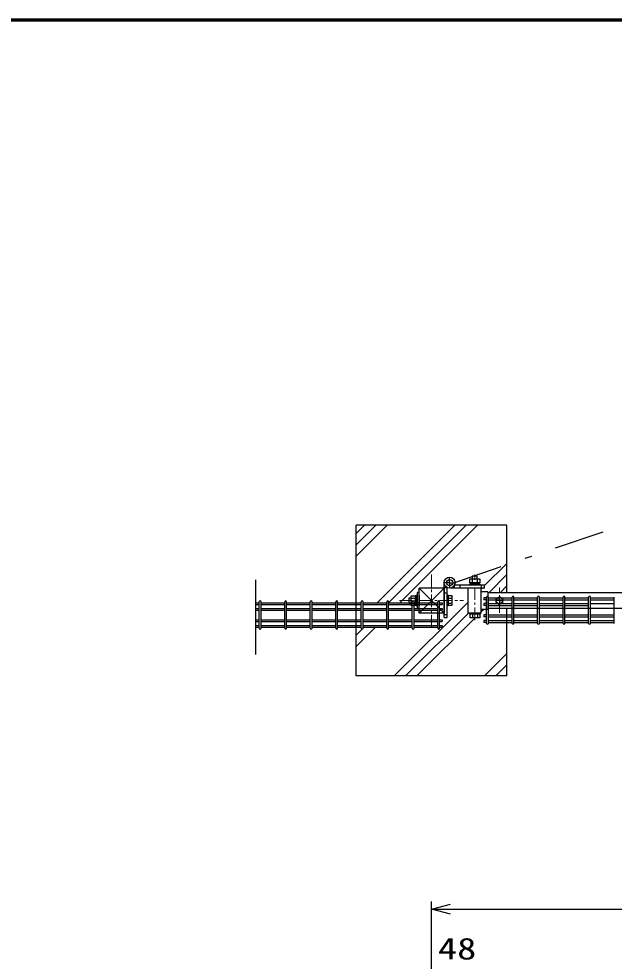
# Model space of a CAD drawing. Units: millimetres, scale not verified. Extents: x -4425 to 4425, y -3150 to 3150.
# Drawn here: x -395 to 790, y 1049 to 2925 of the extents above; entities that cross this region are included whole.
import ezdxf
from ezdxf.enums import TextEntityAlignment as Align

# ---------------------------------------------------------------- set-up
doc = ezdxf.new("R2010")
doc.units = ezdxf.units.MM
doc.header["$LTSCALE"] = 20
doc.linetypes.add('USER1', pattern=[2, 1.25, -0.25, 0.25, -0.25])
doc.linetypes.add('USER3', pattern=[10.7, 5, -2.5, 0.7, -2.5])
for name, color, linetype, lineweight in [('0-0_WAKU', 7, 'Continuous', 25), ('0-1_0', 7, 'Continuous', 25), ('0-2_外形線', 7, 'Continuous', 25), ('0-3_軸線', 1, 'USER1', 9), ('0-5_寸法', 4, 'Continuous', 25), ('0-7_扉縦枠', 7, 'Continuous', 25), ('0-8_J180', 3, 'Continuous', 25), ('0-B_EXTCNT-L', 4, 'Continuous', 25), ('0-C_LAYER15', 1, 'Continuous', 25), ('0-D_新目隠小2', 4, 'Continuous', 25), ('1-1_ハッチング', 4, 'Continuous', 25), ('1-2_扉横枠', 7, 'Continuous', 25), ('1-3_丁番', 3, 'Continuous', 25)]:
    doc.layers.add(name, color=color, linetype=linetype, lineweight=lineweight)
doc.styles.add('ＭＳ ゴシック', font='')
doc.styles.get('ＭＳ ゴシック').set_extended_font_data('MS Gothic')

# ---------------------------------------------------------------- blocks, each defined once
blk = doc.blocks.new('_Open30')
at = {"layer": '0-5_寸法'}
blk.add_line((0, 0), (-20, 0), dxfattribs=at)
blk.add_lwpolyline([(-20, 5.36), (0, 0), (-20, -5.36)], dxfattribs=at)

msp = doc.modelspace()

# ---------------------------------------------------------------- linework, layer by layer
at = {"layer": '0-0_WAKU'}
msp.add_line((-4047.87, 2923), (4198.13, 2923), dxfattribs=at)
msp.add_lwpolyline([(-4049.87, 2925), (4200.13, 2925), (4200.13, -2925), (-4049.87, -2925)], close=True, dxfattribs=at)
msp.add_lwpolyline([(-4045.87, -2921), (-4045.87, 2921), (4196.13, 2921)], dxfattribs=at)
at = {"layer": '0-1_0'}
for p, q in [((276.68, 1616.59), (276.68, 1916.59)), ((576.68, 1916.59), (276.68, 1916.59)), ((576.68, 1782.09), (576.68, 1916.59)), ((576.68, 1616.59), (576.68, 1751.09)), ((576.68, 1616.59), (276.68, 1616.59))]:
    msp.add_line(p, q, dxfattribs=at)
at = {"layer": '0-2_外形線'}
for p, q in [((401.68, 1741.59), (401.68, 1791.59)), ((401.68, 1791.59), (451.68, 1741.59)), ((401.68, 1741.59), (451.68, 1791.59)), ((401.68, 1741.59), (451.68, 1791.59)), ((401.68, 1791.59), (451.68, 1741.59)), ((451.68, 1791.59), (401.68, 1791.59)), ((451.68, 1791.59), (451.68, 1741.59)), ((451.68, 1791.59), (451.68, 1741.59)), ((451.68, 1741.59), (401.68, 1741.59))]:
    msp.add_line(p, q, dxfattribs=at)
at = {"layer": '0-3_軸線'}
for p, q in [((426.68, 1713.5), (426.68, 1819.68)), ((512.68, 1727.93), (512.68, 1818.39)), ((561.88, 1742.44), (561.88, 1793)), ((561.88, 1742.44), (561.88, 1793)), ((362.86, 1766.59), (490.49, 1766.59)), ((363, 1766.59), (490.35, 1766.59))]:
    msp.add_line(p, q, dxfattribs=at)
at = {"layer": '0-7_扉縦枠'}
for p, q in [((499.68, 1741.59), (499.68, 1791.59)), ((525.68, 1791.59), (499.68, 1791.59)), ((525.68, 1741.59), (525.68, 1791.59)), ((525.68, 1741.59), (499.68, 1741.59)), ((502.52, 1741.59), (522.83, 1741.59))]:
    msp.add_line(p, q, dxfattribs=at)
at = {"layer": '0-8_J180'}
for p, q in [((83.69, 1711.79), (83.69, 1764.19)), ((87.29, 1711.79), (87.29, 1764.19)), ((134.46, 1711.79), (134.46, 1764.19)), ((138.06, 1711.79), (138.06, 1764.19)), ((185.23, 1711.79), (185.23, 1764.19)), ((188.83, 1711.79), (188.83, 1764.19)), ((236, 1711.79), (236, 1764.19)), ((239.6, 1711.79), (239.6, 1764.19)), ((286.77, 1711.79), (286.77, 1764.19)), ((290.37, 1711.79), (290.37, 1764.19)), ((337.54, 1711.79), (337.54, 1764.19)), ((341.14, 1711.79), (341.14, 1764.19)), ((388.31, 1711.79), (388.31, 1764.19)), ((391.91, 1711.79), (391.91, 1764.19)), ((439.08, 1711.79), (439.08, 1764.19)), ((442.68, 1711.79), (442.68, 1764.19)), ((530.98, 1771.89), (530.98, 1768.29)), ((536.18, 1771.89), (530.98, 1771.89)), ((536.18, 1768.29), (530.98, 1768.29)), ((536.19, 1721.29), (536.19, 1773.69)), ((539.79, 1721.29), (539.79, 1773.69)), ((539.79, 1771.89), (586.96, 1771.89)), ((539.79, 1768.29), (586.96, 1768.29)), ((586.96, 1721.29), (586.96, 1773.69)), ((590.56, 1721.29), (590.56, 1773.69)), ((590.56, 1771.89), (637.73, 1771.89)), ((590.56, 1768.29), (637.73, 1768.29)), ((637.22, 1731.94), (637.22, 1772.29)), ((637.73, 1721.29), (637.73, 1773.69)), ((640.82, 1772.29), (640.82, 1731.94)), ((641.33, 1721.29), (641.33, 1773.69)), ((641.33, 1771.89), (688.5, 1771.89)), ((641.33, 1768.29), (688.5, 1768.29)), ((688.5, 1721.29), (688.5, 1773.69)), ((692.1, 1721.29), (692.1, 1773.69)), ((692.1, 1771.89), (739.27, 1771.89)), ((692.1, 1768.29), (739.27, 1768.29)), ((739.27, 1721.29), (739.27, 1773.69)), ((742.87, 1721.29), (742.87, 1773.69)), ((742.87, 1771.89), (790.04, 1771.89)), ((742.87, 1768.29), (790.04, 1768.29)), ((790.04, 1721.29), (790.04, 1773.69)), ((76.68, 1762.39), (83.69, 1762.39)), ((76.68, 1758.79), (83.69, 1758.79)), ((76.68, 1751.09), (83.69, 1751.09)), ((76.68, 1747.49), (83.69, 1747.49)), ((87.29, 1762.39), (134.46, 1762.39)), ((87.29, 1758.79), (134.46, 1758.79)), ((87.29, 1751.09), (134.46, 1751.09)), ((87.29, 1747.49), (134.46, 1747.49)), ((138.06, 1762.39), (185.23, 1762.39)), ((138.06, 1758.79), (185.23, 1758.79)), ((138.06, 1751.09), (185.23, 1751.09)), ((138.06, 1747.49), (185.23, 1747.49)), ((188.83, 1762.39), (236, 1762.39)), ((188.83, 1758.79), (236, 1758.79)), ((188.83, 1751.09), (236, 1751.09)), ((188.83, 1747.49), (236, 1747.49)), ((239.6, 1762.39), (286.77, 1762.39)), ((239.6, 1758.79), (286.77, 1758.79)), ((239.6, 1751.09), (286.77, 1751.09)), ((239.6, 1747.49), (286.77, 1747.49)), ((290.37, 1762.39), (337.54, 1762.39)), ((290.37, 1758.79), (337.54, 1758.79)), ((290.37, 1751.09), (337.54, 1751.09)), ((290.37, 1747.49), (337.54, 1747.49)), ((341.14, 1762.39), (388.31, 1762.39)), ((341.14, 1758.79), (388.31, 1758.79)), ((341.14, 1751.09), (388.31, 1751.09)), ((341.14, 1747.49), (388.31, 1747.49)), ((391.91, 1762.39), (439.08, 1762.39)), ((391.91, 1758.79), (439.08, 1758.79)), ((391.91, 1751.09), (439.08, 1751.09)), ((391.91, 1747.49), (439.08, 1747.49)), ((442.68, 1762.39), (447.88, 1762.39)), ((442.68, 1758.79), (447.88, 1758.79)), ((442.68, 1751.09), (447.88, 1751.09)), ((442.68, 1747.49), (447.88, 1747.49)), ((447.88, 1762.39), (447.88, 1758.79)), ((447.88, 1751.09), (447.88, 1747.49)), ((530.98, 1760.59), (530.98, 1756.99)), ((536.18, 1760.59), (530.98, 1760.59)), ((536.18, 1756.99), (530.98, 1756.99)), ((539.79, 1760.59), (586.96, 1760.59)), ((539.79, 1756.99), (586.96, 1756.99)), ((590.56, 1760.59), (637.73, 1760.59)), ((590.56, 1756.99), (637.73, 1756.99)), ((641.33, 1760.59), (688.5, 1760.59)), ((641.33, 1756.99), (688.5, 1756.99)), ((692.1, 1760.59), (739.27, 1760.59)), ((692.1, 1756.99), (739.27, 1756.99)), ((742.87, 1760.59), (790.04, 1760.59)), ((76.68, 1728.49), (83.69, 1728.49)), ((87.29, 1728.49), (134.46, 1728.49)), ((138.06, 1728.49), (185.23, 1728.49)), ((188.83, 1728.49), (236, 1728.49)), ((239.6, 1728.49), (286.77, 1728.49)), ((290.37, 1728.49), (337.54, 1728.49)), ((341.14, 1728.49), (388.31, 1728.49)), ((391.91, 1728.49), (439.08, 1728.49)), ((442.68, 1728.49), (447.88, 1728.49)), ((447.88, 1728.49), (447.88, 1724.89)), ((530.98, 1737.99), (530.98, 1734.39)), ((536.18, 1737.99), (530.98, 1737.99)), ((536.18, 1734.39), (530.98, 1734.39)), ((530.98, 1726.69), (530.98, 1723.09)), ((536.18, 1726.69), (530.98, 1726.69)), ((539.79, 1737.99), (586.96, 1737.99)), ((539.79, 1734.39), (586.96, 1734.39)), ((539.79, 1726.69), (586.96, 1726.69)), ((590.56, 1737.99), (637.73, 1737.99)), ((590.56, 1734.39), (637.73, 1734.39)), ((590.56, 1726.69), (637.73, 1726.69)), ((641.33, 1737.99), (688.5, 1737.99)), ((641.33, 1734.39), (688.5, 1734.39)), ((641.33, 1726.69), (688.5, 1726.69)), ((692.1, 1737.99), (739.27, 1737.99)), ((692.1, 1734.39), (739.27, 1734.39)), ((692.1, 1726.69), (739.27, 1726.69)), ((742.87, 1737.99), (790.04, 1737.99)), ((742.87, 1734.39), (790.04, 1734.39)), ((742.87, 1726.69), (790.04, 1726.69)), ((76.68, 1724.89), (83.69, 1724.89)), ((76.68, 1717.19), (83.69, 1717.19)), ((76.68, 1713.59), (83.69, 1713.59)), ((87.29, 1724.89), (134.46, 1724.89)), ((87.29, 1717.19), (134.46, 1717.19)), ((87.29, 1713.59), (134.46, 1713.59)), ((138.06, 1724.89), (185.23, 1724.89)), ((138.06, 1717.19), (185.23, 1717.19)), ((138.06, 1713.59), (185.23, 1713.59)), ((188.83, 1724.89), (236, 1724.89)), ((188.83, 1717.19), (236, 1717.19)), ((188.83, 1713.59), (236, 1713.59)), ((239.6, 1724.89), (286.77, 1724.89)), ((239.6, 1717.19), (286.77, 1717.19)), ((239.6, 1713.59), (286.77, 1713.59)), ((290.37, 1724.89), (337.54, 1724.89)), ((290.37, 1717.19), (337.54, 1717.19)), ((290.37, 1713.59), (337.54, 1713.59)), ((341.14, 1724.89), (388.31, 1724.89)), ((341.14, 1717.19), (388.31, 1717.19)), ((341.14, 1713.59), (388.31, 1713.59)), ((391.91, 1724.89), (439.08, 1724.89)), ((391.91, 1717.19), (439.08, 1717.19)), ((391.91, 1713.59), (439.08, 1713.59)), ((442.68, 1724.89), (447.88, 1724.89)), ((442.68, 1713.59), (447.88, 1713.59)), ((536.18, 1723.09), (530.98, 1723.09)), ((539.79, 1723.09), (586.96, 1723.09)), ((590.56, 1723.09), (637.73, 1723.09)), ((641.33, 1723.09), (688.5, 1723.09)), ((692.1, 1723.09), (739.27, 1723.09)), ((742.87, 1723.09), (790.04, 1723.09))]:
    msp.add_line(p, q, dxfattribs=at)
msp.add_lwpolyline([(442.68, 1717.19), (447.88, 1717.19), (447.88, 1713.59)], dxfattribs=at)
for centre, start, end in [((85.49, 1764.19), 0, 180), ((136.26, 1764.19), 0, 180), ((187.03, 1764.19), 0, 180), ((237.8, 1764.19), 0, 180), ((288.57, 1764.19), 0, 180), ((339.34, 1764.19), 0, 180), ((390.11, 1764.19), 0, 180), ((440.88, 1764.19), 0, 180), ((537.99, 1773.69), 0, 180), ((588.76, 1773.69), 0, 180), ((639.53, 1773.69), 0, 180), ((690.3, 1773.69), 0, 180), ((741.07, 1773.69), 0, 180), ((85.49, 1711.79), 180, 0), ((136.26, 1711.79), 180, 0), ((187.03, 1711.79), 180, 0), ((237.8, 1711.79), 180, 0), ((288.57, 1711.79), 180, 0), ((339.34, 1711.79), 180, 0), ((390.11, 1711.79), 180, 0), ((440.88, 1711.79), 180, 0), ((537.99, 1721.29), 180, 0), ((588.76, 1721.29), 180, 0), ((639.53, 1721.29), 180, 0), ((690.3, 1721.29), 180, 0), ((741.07, 1721.29), 180, 0)]:
    msp.add_arc(centre, 1.8, start, end, dxfattribs=at)
at = {"layer": '0-B_EXTCNT-L'}
msp.add_line((76.68, 1659.46), (76.68, 1808.16), dxfattribs=at)
at = {"layer": '0-C_LAYER15'}
msp.add_line((426.68, 771.36), (426.68, 1167.3), dxfattribs=at)
at = {"layer": '0-C_LAYER15', "color": 2}
msp.add_line((464.18, 1152.3), (2729.18, 1152.3), dxfattribs=at)
at = {"layer": '0-D_新目隠小2'}
msp.add_line((424.95, 1639.6), (425.15, 1639.6), dxfattribs=at)
at = {"layer": '1-1_ハッチング', "linetype": 'USER3'}
msp.add_line((470.8, 1802.27), (1503.38, 2155.05), dxfattribs=at)
at = {"layer": '1-1_ハッチング'}
for p, q in [((276.68, 1855.11), (338.15, 1916.59)), ((276.68, 1877.56), (315.7, 1916.59)), ((276.68, 1900.01), (293.25, 1916.59)), ((318.66, 1762.39), (472.86, 1916.59)), ((341.14, 1762.42), (495.31, 1916.59)), ((363.56, 1762.39), (517.76, 1916.59)), ((532.24, 1796.36), (576.68, 1840.8)), ((540.41, 1782.09), (576.68, 1818.35)), ((525.68, 1789.8), (527.46, 1791.59)), ((562.86, 1782.09), (576.68, 1795.9)), ((352.46, 1616.59), (499.68, 1763.8)), ((525.68, 1744.9), (529.91, 1749.14)), ((374.91, 1616.59), (499.91, 1741.59)), ((397.36, 1616.59), (513.36, 1732.59)), ((401.72, 1741.63), (401.68, 1741.67)), ((276.68, 1675.51), (314.76, 1713.59)), ((276.68, 1697.96), (288.72, 1710)), ((290.36, 1711.64), (292.31, 1713.59)), ((532.07, 1616.59), (576.68, 1661.2)), ((554.52, 1616.59), (576.68, 1638.75))]:
    msp.add_line(p, q, dxfattribs=at)
at = {"layer": '1-2_扉横枠'}
for p, q in [((538.68, 1784.04), (525.68, 1784.04)), ((538.68, 1784.04), (538.68, 1749.14)), ((1552.68, 1782.09), (538.68, 1782.09)), ((561.7, 1766.59), (555.29, 1766.59)), ((555.38, 1770.34), (561.88, 1774.09)), ((555.38, 1762.84), (555.38, 1770.34)), ((561.97, 1766.59), (561.79, 1766.59)), ((568.37, 1770.34), (561.88, 1774.09)), ((561.88, 1766.77), (561.88, 1773.17)), ((561.88, 1766.5), (561.88, 1766.68)), ((561.88, 1766.41), (561.88, 1760)), ((562.06, 1766.59), (568.46, 1766.59)), ((568.37, 1762.84), (568.37, 1770.34)), ((538.68, 1749.14), (525.68, 1749.14)), ((1552.68, 1751.09), (538.68, 1751.09)), ((555.38, 1762.84), (561.88, 1759.09)), ((568.37, 1762.84), (561.88, 1759.09))]:
    msp.add_line(p, q, dxfattribs=at)
msp.add_circle((561.88, 1766.59), 6.5, dxfattribs=at)
at = {"layer": '1-3_丁番', "color": 2}
for p, q in [((462.36, 1802.27), (451.6, 1802.27)), ((462.62, 1802.27), (462.44, 1802.27)), ((462.53, 1802.45), (462.53, 1813.21)), ((462.53, 1802.18), (462.53, 1802.36)), ((462.53, 1802.09), (462.53, 1791.33)), ((462.72, 1802.27), (473.48, 1802.27))]:
    msp.add_line(p, q, dxfattribs=at)
at = {"layer": '1-3_丁番'}
for p, q in [((502.85, 1802.09), (502.85, 1810.09)), ((502.85, 1810.09), (522.48, 1810.09)), ((522.48, 1802.09), (502.85, 1802.09)), ((503.46, 1802.09), (503.46, 1799.59)), ((507.66, 1815.09), (507.66, 1810.09)), ((517.66, 1815.09), (507.66, 1815.09)), ((507.76, 1810.09), (507.76, 1802.09)), ((517.57, 1810.09), (517.57, 1802.09)), ((517.66, 1810.09), (517.66, 1815.09)), ((521.86, 1799.59), (521.86, 1802.09)), ((522.48, 1810.09), (522.48, 1802.09)), ((398.68, 1750.59), (398.68, 1782.59)), ((401.68, 1782.59), (398.68, 1782.59)), ((451.68, 1732.75), (451.68, 1800.53)), ((451.68, 1792.75), (457.68, 1792.75)), ((457.68, 1732.75), (457.68, 1792.66)), ((532.24, 1791.59), (464.45, 1791.59)), ((472.24, 1791.59), (472.24, 1797.59)), ((532.24, 1797.59), (472.33, 1797.59)), ((502.16, 1799.59), (502.16, 1797.59)), ((523.16, 1799.59), (502.16, 1799.59)), ((523.16, 1797.59), (502.16, 1797.59)), ((523.16, 1797.59), (523.16, 1799.59)), ((532.24, 1791.59), (532.24, 1797.59)), ((386.17, 1756.74), (386.17, 1776.37)), ((386.17, 1776.37), (394.17, 1776.37)), ((386.17, 1771.47), (394.17, 1771.47)), ((394.17, 1776.37), (394.17, 1756.74)), ((396.67, 1775.76), (394.17, 1775.76)), ((396.67, 1777.06), (396.67, 1756.06)), ((398.67, 1777.06), (396.67, 1777.06)), ((401.67, 1777.06), (401.67, 1756.06)), ((459.68, 1777.11), (457.68, 1777.11)), ((459.68, 1777.11), (459.68, 1756.11)), ((459.68, 1776.43), (466.68, 1776.43)), ((459.68, 1771.52), (466.68, 1771.52)), ((466.68, 1776.43), (466.68, 1756.8)), ((386.17, 1761.65), (394.17, 1761.65)), ((394.17, 1756.74), (386.17, 1756.74)), ((394.17, 1757.36), (396.67, 1757.36)), ((396.67, 1756.06), (398.67, 1756.06)), ((401.68, 1750.59), (398.68, 1750.59)), ((459.68, 1756.11), (457.68, 1756.11)), ((459.68, 1761.7), (466.68, 1761.7)), ((466.68, 1756.8), (459.68, 1756.8)), ((451.68, 1732.75), (457.68, 1732.75)), ((502.52, 1739.59), (502.52, 1741.59)), ((523.52, 1739.59), (502.52, 1739.59)), ((503.2, 1732.59), (503.2, 1739.59)), ((522.83, 1732.59), (503.2, 1732.59)), ((508.11, 1739.59), (508.11, 1732.59)), ((517.93, 1739.59), (517.93, 1732.59)), ((522.83, 1739.59), (522.83, 1732.59)), ((523.52, 1741.59), (523.52, 1739.59))]:
    msp.add_line(p, q, dxfattribs=at)
at = {"layer": '1-3_丁番', "color": 4}
for p, q in [((483.24, 1791.59), (483.24, 1797.59)), ((526.24, 1791.59), (526.24, 1797.61)), ((451.68, 1781.75), (457.68, 1781.75)), ((451.68, 1738.75), (457.7, 1738.75))]:
    msp.add_line(p, q, dxfattribs=at)
at = {"layer": '1-3_丁番'}
msp.add_lwpolyline([(386.17, 1771.56), (381.17, 1771.56), (381.17, 1761.56), (386.17, 1761.56)], dxfattribs=at)
for radius in [10.85, 6.15]:
    msp.add_circle((462.54, 1802.27), radius, dxfattribs=at)

# ---------------------------------------------------------------- block references
at = {"layer": '0-C_LAYER15', "xscale": 1.875, "yscale": 1.875, "rotation": 180}
msp.add_blockref('_Open30', (426.68, 1152.3), dxfattribs=at)

# ---------------------------------------------------------------- texts
at = {"layer": '0-C_LAYER15', "color": 3, "style": 'ＭＳ ゴシック', "width": 1.3}
msp.add_text('48', height=43.26, dxfattribs=at).set_placement((439.25, 1038.97), align=Align.BOTTOM_LEFT)

doc.saveas('drawing.dxf')
